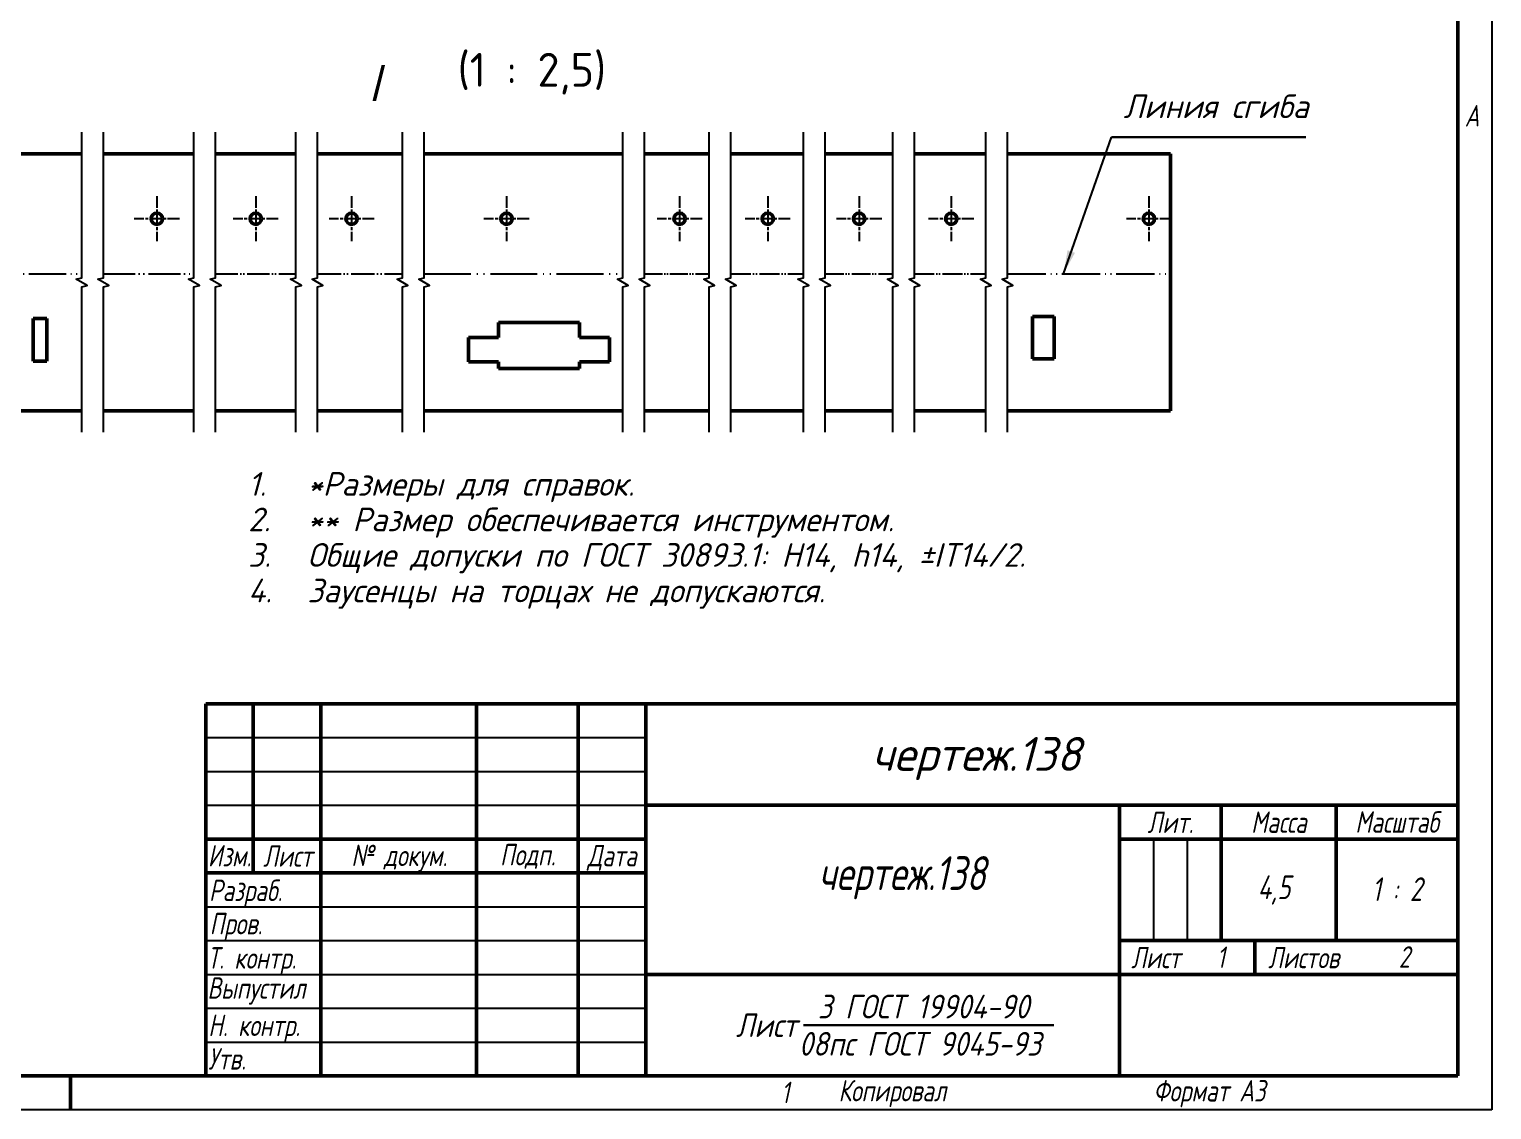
# Model space of a CAD drawing. Header units: millimetres. Extents: x 0 to 1700, y 0 to 594.
# Drawn here: x 407.8 to 840, y 0 to 319.4 of the extents above; entities that cross this region are included whole.
import ezdxf
from ezdxf.enums import TextEntityAlignment as Align

# ---------------------------------------------------------------- set-up
doc = ezdxf.new("R2010")
doc.units = ezdxf.units.MM
doc.header["$LTSCALE"] = 2
doc.linetypes.add('LT_04', pattern=[0.7087, 0.4724, -0.0591, 0.1181, -0.0591])
doc.linetypes.add('LT_16', pattern=[0.68, 0.48, -0.06, 0.01, -0.06, 0.01, -0.06])
for name, color, linetype, lineweight in [('Layer_02', 7, 'Continuous', 50), ('Layer_03', 7, 'Continuous', 50), ('Layer_04', 7, 'Continuous', 50), ('Layer_05', 7, 'Continuous', 25), ('Layer_06', 7, 'Continuous', 25), ('Layer_07', 7, 'Continuous', 25), ('Layer_08', 7, 'LT_04', 25), ('Layer_10', 7, 'Continuous', 50)]:
    doc.layers.add(name, color=color, linetype=linetype, lineweight=lineweight)
doc.styles.add('Style_02', font='ariali.ttf', dxfattribs={"width": 0.8})
doc.styles.add('Style_03', font='GOST Common Italic.ttf')
doc.styles.add('Style_06', font='GOST Common Italic.ttf', dxfattribs={"width": 0.8})
doc.styles.add('Style_07', font='GOST Common Italic.ttf', dxfattribs={"width": 0.8})
doc.styles.add('Style_08', font='GOST Common Italic.ttf')
doc.styles.add('Style_09', font='GOST Common Italic.ttf')
doc.styles.add('Style_10', font='GOST Common Italic.ttf', dxfattribs={"width": 0.9})
doc.styles.add('Style_11', font='GOST Common Italic.ttf', dxfattribs={"width": 0.8})
doc.styles.add('Style_12', font='GOST Common Italic.ttf')
doc.styles.add('Style_13', font='GOST Common Italic.ttf', dxfattribs={"width": 0.7})
doc.styles.add('Style_14', font='GOST Common Italic.ttf', dxfattribs={"width": 0.7})
doc.styles.add('Style_15', font='AIGDT___.TTF')
doc.styles.add('Style_16', font='GOST Common.ttf')
doc.dimstyles.new('DimStyle_03', dxfattribs={"dimscale": 2, "dimtxt": 3.5, "dimasz": 3.5, "dimexe": 1, "dimexo": 0, "dimgap": 0.5, "dimtad": 1, "dimrnd": 1e-08, "dimtxsty": 'Style_03', "dimblk": 'Filled-1', "dimcen": 2.5, "dimdle": 15, "dimclrd": 256, "dimclre": 256, "dimclrt": 256, "dimazin": 2, "dimtfac": 0.714286, "dimtdec": 3, "dimtmove": 0, "dimatfit": 3, "dimlwd": -1, "dimlwe": 25})

# ---------------------------------------------------------------- blocks, each defined once
blk = doc.blocks.new('Block_12')
at = {"layer": 'Layer_04', "lineweight": 25}
for p, q in [((420, 297), (420, 0)), ((420, 0), (0, 0))]:
    blk.add_line(p, q, dxfattribs=at)
at = {"layer": 'Layer_04'}
for p, q in [((415, 5), (415, 292)), ((20, 5), (415, 5)), ((210, 5), (210, 0))]:
    blk.add_line(p, q, dxfattribs=at)
at = {"layer": 'Layer_04', "char_height": 3.17, "attachment_point": 1, "style": 'Style_02'}
for s, insert, width in [('\\fGOST Common|b0|i1;\\H3.1700;A', (416, 148.5), 5.0704), ('\\fGOST Common|b0|i1;\\H3.1700;Формат А3', (370, 4.39), 25.2103), ('\\fGOST Common|b0|i1;\\H3.1700;1', (315, 4.14), 6.6287)]:
    blk.add_mtext(s, dxfattribs=dict(at, insert=insert, width=width))
blk = doc.blocks.new('Block_13')
at = {"layer": 'Layer_03'}
for p, q in [((0, 55), (185, 55)), ((0, 0), (0, 55)), ((0, 0), (0, 55)), ((7, 55), (7, 30)), ((17, 55), (17, 0)), ((40, 55), (40, 0)), ((55, 55), (55, 0)), ((65, 55), (65, 0)), ((185, 0), (185, 55)), ((65, 40), (185, 40)), ((135, 40), (135, 0)), ((150, 40), (150, 20)), ((167, 40), (167, 20)), ((0, 35), (65, 35)), ((135, 35), (185, 35)), ((0, 30), (65, 30)), ((135, 20), (185, 20)), ((155, 20), (155, 15)), ((65, 15), (185, 15)), ((185, 0), (0, 0))]:
    blk.add_line(p, q, dxfattribs=at)
at = {"layer": 'Layer_03', "linetype": 'Continuous', "lineweight": 25}
for p, q in [((0, 50), (65, 50)), ((0, 45), (65, 45)), ((0, 40), (65, 40)), ((140, 35), (140, 20)), ((145, 35), (145, 20)), ((0, 25), (65, 25)), ((0, 20), (65, 20)), ((0, 15), (65, 15)), ((0, 10), (65, 10)), ((0, 5), (65, 5))]:
    blk.add_line(p, q, dxfattribs=at)
at = {"layer": 'Layer_03', "lineweight": 30}
blk.add_line((88.31, 7.5), (125.29, 7.5), dxfattribs=at)
at = {"layer": 'Layer_03', "char_height": 3.17, "style": 'Style_02'}
for s, insert, width, attachment_point in [('\\fGOST Common|b0|i1;\\H3.1700;Лит.', (142.52, 37.49), 14.9766, 5), ('\\fGOST Common|b0|i1;\\H3.1700;Масса', (158.55, 37.51), 16.9878, 5), ('\\fGOST Common|b0|i1;\\H3.1700;Масштаб', (176.02, 37.53), 17.8316, 5), ('\\fGOST Common|b0|i1;\\H3.1700;Изм.', (3.5, 32.56), 6.9635, 5), ('\\fGOST Common|b0|i1;\\H3.1700;Лист', (12.1, 32.5), 10.0029, 5), ('\\A0;\\fGOST Common|b0|i1;\\H3.1700;№ докум.', (28.58, 32.16), 22.9069, 5), ('\\fGOST Common|b0|i1;\\H3.1700;Подп.', (47.56, 32.45), 14.879, 5), ('\\fGOST Common|b0|i1;\\H3.1700;Дата', (60.02, 32.24), 9.9614, 5), ('\\fGOST Common|b0|i1;\\H3.1700;Разраб.', (0.47, 27), 16.9971, 4), ('\\fGOST Common|b0|i1;\\H3.1700;Пров.', (0.56, 22.08), 17.0192, 4), ('\\A0;\\fGOST Common|b0|i1;\\H3.1700;Т. контр.', (0.23, 17.01), 16.9554, 4), ('\\fGOST Common|b0|i1;\\H3.1700;Лист', (140.37, 17.5), 10.5071, 5), ('\\fGOST Common|b0|i1;\\H3.1700;Листов', (162.21, 17.5), 14.3668, 5), ('\\fGOST Common|b0|i1;\\H3.1700;Н. контр.', (0.36, 7.05), 16.9999, 4), ('\\fGOST Common|b0|i1;\\H3.1700;Утв.', (0.34, 2.52), 17.0083, 4), ('\\fGOST Common|b0|i1;\\H3.1700;Копировал', (93.48, -0.59), 19.7871, 1)]:
    blk.add_mtext(s, dxfattribs=dict(at, insert=insert, width=width, attachment_point=attachment_point))
at = {"layer": 'Layer_03'}
for tag, height, style, width, p in [('Изм1_001', 2.89, 'Style_14', 0.7, (3.51, 52.52)), ('Лист1_001', 2.89, 'Style_14', 0.7, (12.03, 52.52)), ('Докум1_001', 2.89, 'Style_14', 0.7, (28.54, 52.48)), ('Изм2_001', 2.89, 'Style_14', 0.7, (3.5, 47.52)), ('Лист2_001', 2.89, 'Style_14', 0.7, (12.01, 47.5)), ('Докум2_001', 2.89, 'Style_14', 0.7, (28.53, 47.5)), ('Изм3_001', 2.89, 'Style_14', 0.7, (3.5, 42.5)), ('Лист3_001', 2.89, 'Style_14', 0.7, (12.01, 42.51)), ('Докум3_001', 2.89, 'Style_14', 0.7, (28.51, 42.48)), ('Изм4_001', 2.89, 'Style_14', 0.7, (3.51, 37.5)), ('Лист4_001', 2.89, 'Style_14', 0.7, (12, 37.53)), ('Докум4_001', 2.89, 'Style_14', 0.7, (28.51, 37.52)), ('НАИМЕНОВАНИЕ_001', 5, 'Style_07', 0.8, (100.03, 29.98)), ('Литера_001', 3.5, 'Style_11', 0.8, (137.52, 27.25)), ('Литера2_001', 3.5, 'Style_11', 0.8, (142.51, 27.22)), ('Литера3_001', 3.5, 'Style_11', 0.8, (147.52, 27.21)), ('Масса_001', 3.5, 'Style_11', 0.8, (158.47, 27.53)), ('Масштаб_001', 3.5, 'Style_11', 0.8, (174.92, 25.86)), ('Тип_документа_001', 3.17, 'Style_06', 0.8, (100.08, 17.56)), ('Номер_листа_001', 3.17, 'Style_06', 0.8, (150.6, 17.54)), ('Листов_001', 3.17, 'Style_06', 0.8, (177.46, 17.58))]:
    blk.add_attdef(tag, text='', height=height, dxfattribs=dict(at, style=style, width=width)).set_placement(p, align=Align.MIDDLE_CENTER)
for tag, height, style, width, p in [('Подп1_001', 2.89, 'Style_14', 0.7, (40.01, 52.51)), ('Дата1_001', 2, 'Style_13', 0.7, (55.01, 52.51)), ('Подп2_001', 2.89, 'Style_14', 0.7, (40.01, 47.5)), ('Дата2_001', 2, 'Style_13', 0.7, (55.01, 47.49)), ('Подп3_001', 2.89, 'Style_14', 0.7, (40.01, 42.51)), ('Дата3_001', 2, 'Style_13', 0.7, (55.02, 42.52)), ('Подп4_001', 2.89, 'Style_14', 0.7, (40.01, 37.51)), ('Дата4_001', 2, 'Style_13', 0.7, (55.02, 37.51)), ('АВТОР_001', 3.17, 'Style_06', 0.8, (15.59, 26.85)), ('Разработал_Подп._001', 2.89, 'Style_14', 0.7, (40.05, 27.51)), ('ДАТА_СОЗДАНИЯ_001', 2, 'Style_13', 0.7, (55.01, 27.51)), ('ПРОВЕРИЛ_001', 3.17, 'Style_06', 0.8, (17.41, 22.53)), ('Проверил_Подп._001', 2.89, 'Style_14', 0.7, (40.05, 22.52)), ('ДАТА_ПРОВЕРКИ_001', 2, 'Style_13', 0.7, (55.02, 22.51)), ('ТЕХНОЛОГ_001', 3.17, 'Style_06', 0.8, (17.33, 17.54)), ('Технолог_Подп._001', 2.89, 'Style_14', 0.7, (40.05, 17.51)), ('Технолог_Дата_001', 2, 'Style_13', 0.7, (55.01, 17.5)), ('Должность_руководителя_001', 3.17, 'Style_06', 0.8, (0.52, 12.51)), ('НАЧ._ОТДЕЛА_001', 3.17, 'Style_06', 0.8, (17.46, 12.45)), ('Руководитель_Подп._001', 2.89, 'Style_14', 0.7, (40.01, 12.5)), ('Руководитель_Дата_001', 2, 'Style_13', 0.7, (55.01, 12.51)), ('НОРМОКОНТРОЛЬ_001', 3.17, 'Style_06', 0.8, (17.37, 7.48)), ('Нормоконтроль_Подп._001', 2.89, 'Style_14', 0.7, (40.05, 7.52)), ('ДАТА_НОРМОКОНТРОЛЯ_001', 2, 'Style_13', 0.7, (55.02, 7.51)), ('УТВЕРДИЛ_001', 3.17, 'Style_06', 0.8, (17.4, 2.51)), ('Утвердил_Подп._001', 2.89, 'Style_14', 0.7, (40.05, 2.51)), ('ДАТА_УТВЕРЖДЕНИЯ_001', 2, 'Style_13', 0.7, (55.01, 2.5))]:
    blk.add_attdef(tag, text='', height=height, dxfattribs=dict(at, style=style, width=width)).set_placement(p, align=Align.MIDDLE_LEFT)
for tag, height, style, p in [('ОБОЗНАЧЕНИЕ_001', 5, 'Style_09', (103.83, 45.12)), ('ОРГАНИЗАЦИЯ_001', 3.5, 'Style_12', (148.22, 5.85))]:
    blk.add_attdef(tag, text='', height=height, dxfattribs=dict(at, style=style)).set_placement(p, align=Align.MIDDLE_CENTER)
at = {"layer": 'Layer_03', "style": 'Style_10', "width": 0.9}
blk.add_attdef('Материал_Наим._001', text='', height=3.5, dxfattribs=at).set_placement((96.54, 7.5), align=Align.BOTTOM_CENTER)
blk.add_attdef('Материал_Класс_001', text='', height=3.5, dxfattribs=at).set_placement((88.21, 7.5), align=Align.MIDDLE_RIGHT)
blk.add_attdef('Материал_ГОСТ_001', text='', height=3.5, dxfattribs=at).set_placement((106.8, 6.5), align=Align.TOP_CENTER)
blk = doc.blocks.new('Block_11')
at = {"layer": 'Layer_10', "lineweight": 30}
blk.add_line((0, 0), (8.198, 0), dxfattribs=at)
at = {"layer": 'Layer_07', "style": 'Style_08'}
blk.add_text('Линия сгиба', height=1, dxfattribs=at).set_placement((0.5, 0.5), align=Align.BOTTOM_LEFT)
blk = doc.blocks.new('Filled-1')
at = {"color": 0}
for p, q in [((0, 0), (-1, 0.143)), ((-1, 0.143), (-1, -0.143)), ((-1, 0), (0, 0)), ((-1, -0.143), (0, 0))]:
    blk.add_line(p, q, dxfattribs=at)
at = {"color": 0, "flags": 128}
blk.add_lwpolyline([(-1, -0.143), (0, 0), (-1, 0.143), (-1, -0.143)], dxfattribs=at)
at = {"color": 0}
blk.add_solid([(-1, -0.143), (0, 0), (-1, 0.143), (-1, -0.143)], dxfattribs=at)

msp = doc.modelspace()

# ---------------------------------------------------------------- linework, layer by layer
at = {"layer": 'Layer_02'}
for p, q in [((423.2999, 282.6112), (360.6317, 282.6112)), ((456.4744, 282.6112), (429.6999, 282.6112)), ((486.608, 282.6112), (462.8744, 282.6112)), ((518.1125, 282.6112), (493.008, 282.6112)), ((583.2348, 282.6112), (524.5125, 282.6112)), ((608.7211, 282.6112), (589.6348, 282.6112)), ((636.5816, 282.6112), (615.1211, 282.6112)), ((662.9914, 282.6112), (642.9815, 282.6112)), ((690.4892, 282.6112), (669.3914, 282.6112)), ((745.1021, 282.6112), (696.8892, 282.6112)), ((745.1021, 282.6112), (745.1021, 206.6225)), ((408.9517, 233.8625), (412.9517, 233.8625)), ((408.9517, 221.3025), (408.9517, 233.8625)), ((412.9517, 233.8625), (412.9517, 221.3025)), ((704.3021, 234.5025), (710.7021, 234.5025)), ((704.3021, 221.9425), (704.3021, 234.5025)), ((710.7021, 234.5025), (710.7021, 221.9425)), ((546.4565, 228.3025), (546.4565, 232.7025)), ((546.4565, 232.7025), (570.4565, 232.7025)), ((570.4565, 232.7025), (570.4565, 228.3025)), ((537.6565, 221.1025), (537.6565, 228.3025)), ((537.6565, 228.3025), (546.4565, 228.3025)), ((570.4565, 228.3025), (579.2565, 228.3025)), ((579.2565, 228.3025), (579.2565, 221.1025)), ((412.9517, 221.3025), (408.9517, 221.3025)), ((546.4565, 221.1025), (537.6565, 221.1025)), ((546.4565, 219.1025), (546.4565, 221.1025)), ((570.4565, 221.1025), (570.4565, 219.1025)), ((579.2565, 221.1025), (570.4565, 221.1025)), ((710.7021, 221.9425), (704.3021, 221.9425)), ((570.4565, 219.1025), (546.4565, 219.1025)), ((423.2999, 206.6225), (360.6317, 206.6225)), ((456.4744, 206.6225), (429.6999, 206.6225)), ((486.608, 206.6225), (462.8744, 206.6225)), ((518.1125, 206.6225), (493.008, 206.6225)), ((583.2348, 206.6225), (524.5125, 206.6225)), ((608.7211, 206.6225), (589.6348, 206.6225)), ((636.5816, 206.6225), (615.1211, 206.6225)), ((662.9914, 206.6225), (642.9815, 206.6225)), ((690.4892, 206.6225), (669.3914, 206.6225)), ((745.1021, 206.6225), (696.8892, 206.6225))]:
    msp.add_line(p, q, dxfattribs=at)
for centre in [(445.5161, 263.4112), (474.7274, 263.4112), (503.0699, 263.4112), (548.8565, 263.4112), (599.9998, 263.4112), (626.0321, 263.4112), (653.0315, 263.4112), (680.2727, 263.4112), (738.7021, 263.4112)]:
    msp.add_circle(centre, 1.68, dxfattribs=at)
at = {"layer": 'Layer_05', "flags": 128}
for points in [[(423.2999, 200.2725), (423.2999, 243.2644), (424.8999, 243.6931), (421.6999, 245.5406), (423.2999, 245.9694), (423.2999, 288.9612)], [(429.6999, 200.2725), (429.6999, 243.2644), (431.2999, 243.6931), (428.0999, 245.5406), (429.6999, 245.9694), (429.6999, 288.9612)], [(456.4744, 200.2725), (456.4744, 243.2644), (458.0744, 243.6931), (454.8744, 245.5406), (456.4744, 245.9694), (456.4744, 288.9612)], [(462.8744, 200.2725), (462.8744, 243.2644), (464.4744, 243.6931), (461.2744, 245.5406), (462.8744, 245.9694), (462.8744, 288.9612)], [(486.608, 200.2725), (486.608, 243.2644), (488.208, 243.6931), (485.008, 245.5406), (486.608, 245.9694), (486.608, 288.9612)], [(493.008, 200.2725), (493.008, 243.2644), (494.608, 243.6931), (491.408, 245.5406), (493.008, 245.9694), (493.008, 288.9612)], [(518.1125, 200.2725), (518.1125, 243.2644), (519.7124, 243.6931), (516.5124, 245.5406), (518.1125, 245.9694), (518.1125, 288.9612)], [(524.5124, 200.2725), (524.5124, 243.2644), (526.1125, 243.6931), (522.9124, 245.5406), (524.5124, 245.9694), (524.5124, 288.9612)], [(583.2348, 200.2725), (583.2348, 243.2644), (584.8348, 243.6931), (581.6348, 245.5406), (583.2348, 245.9694), (583.2348, 288.9612)], [(589.6348, 200.2725), (589.6348, 243.2644), (591.2348, 243.6931), (588.0348, 245.5406), (589.6348, 245.9694), (589.6348, 288.9612)], [(608.7211, 200.2725), (608.7211, 243.2644), (610.3211, 243.6931), (607.1211, 245.5406), (608.7211, 245.9694), (608.7211, 288.9612)], [(615.1211, 200.2725), (615.1211, 243.2644), (616.7211, 243.6931), (613.5211, 245.5406), (615.1211, 245.9694), (615.1211, 288.9612)], [(636.5815, 200.2725), (636.5815, 243.2644), (638.1815, 243.6931), (634.9816, 245.5406), (636.5815, 245.9694), (636.5815, 288.9612)], [(642.9816, 200.2725), (642.9816, 243.2644), (644.5815, 243.6931), (641.3816, 245.5406), (642.9816, 245.9694), (642.9816, 288.9612)], [(662.9914, 200.2725), (662.9914, 243.2644), (664.5914, 243.6931), (661.3914, 245.5406), (662.9914, 245.9694), (662.9914, 288.9612)], [(669.3914, 200.2725), (669.3914, 243.2644), (670.9914, 243.6931), (667.7914, 245.5406), (669.3914, 245.9694), (669.3914, 288.9612)], [(690.4892, 200.2725), (690.4892, 243.2644), (692.0892, 243.6931), (688.8892, 245.5406), (690.4892, 245.9694), (690.4892, 288.9612)], [(696.8892, 200.2725), (696.8892, 243.2644), (698.4892, 243.6931), (695.2892, 245.5406), (696.8892, 245.9694), (696.8892, 288.9612)]]:
    msp.add_lwpolyline(points, dxfattribs=at)
at = {"layer": 'Layer_06', "linetype": 'LT_04', "ltscale": 3.710809}
for p, q in [((445.5161, 270.0912), (445.5161, 256.7312)), ((474.7274, 270.0912), (474.7274, 256.7312)), ((503.0699, 270.0912), (503.0699, 256.7312)), ((548.8565, 270.0912), (548.8565, 256.7312)), ((599.9998, 270.0912), (599.9998, 256.7312)), ((626.0321, 270.0912), (626.0321, 256.7312)), ((653.0315, 270.0912), (653.0315, 256.7312)), ((680.2727, 270.0912), (680.2727, 256.7312)), ((738.7021, 270.0912), (738.7021, 256.7312)), ((452.1961, 263.4112), (438.8361, 263.4112)), ((481.4074, 263.4112), (468.0474, 263.4112)), ((509.7499, 263.4112), (496.3899, 263.4112)), ((555.5365, 263.4112), (542.1765, 263.4112)), ((606.6798, 263.4112), (593.3198, 263.4112)), ((632.7121, 263.4112), (619.3521, 263.4112)), ((659.7115, 263.4112), (646.3515, 263.4112)), ((686.9527, 263.4112), (673.5927, 263.4112)), ((745.3821, 263.4112), (732.0221, 263.4112))]:
    msp.add_line(p, q, dxfattribs=at)
at = {"layer": 'Layer_08', "linetype": 'LT_16', "ltscale": 11.519892}
msp.add_line((360.6317, 247.0969), (423.2999, 247.0969), dxfattribs=at)
at = {"layer": 'Layer_08', "linetype": 'LT_16', "ltscale": 9.843574}
msp.add_line((429.6999, 247.0969), (456.4744, 247.0969), dxfattribs=at)
at = {"layer": 'Layer_08', "linetype": 'LT_16', "ltscale": 6.870433}
msp.add_line((462.8744, 247.0969), (486.608, 247.0969), dxfattribs=at)
at = {"layer": 'Layer_08', "linetype": 'LT_16', "ltscale": 7.267287}
msp.add_line((493.008, 247.0969), (518.1125, 247.0969), dxfattribs=at)
at = {"layer": 'Layer_08', "linetype": 'LT_16', "ltscale": 14.392742}
msp.add_line((524.5125, 247.0969), (583.2348, 247.0969), dxfattribs=at)
at = {"layer": 'Layer_08', "linetype": 'LT_16', "ltscale": 5.525105}
msp.add_line((589.6348, 247.0969), (608.7211, 247.0969), dxfattribs=at)
at = {"layer": 'Layer_08', "linetype": 'LT_16', "ltscale": 6.2124}
msp.add_line((615.1211, 247.0969), (636.5816, 247.0969), dxfattribs=at)
at = {"layer": 'Layer_08', "linetype": 'LT_16', "ltscale": 5.792468}
msp.add_line((642.9815, 247.0969), (662.9914, 247.0969), dxfattribs=at)
at = {"layer": 'Layer_08', "linetype": 'LT_16', "ltscale": 6.107418}
msp.add_line((669.3914, 247.0969), (690.4892, 247.0969), dxfattribs=at)
at = {"layer": 'Layer_08', "linetype": 'LT_16', "ltscale": 11.816879}
msp.add_line((696.8892, 247.0969), (745.1021, 247.0969), dxfattribs=at)

# ---------------------------------------------------------------- block references
for name, p, xscale, yscale, zscale in [('Block_12', (0, 0), 2, 2, 2), ('Block_11', (727.6693, 287.5391), 6.99999988079071, 6.99999988079071, 6.99999988079071)]:
    msp.add_blockref(name, p, dxfattribs=dict(xscale=xscale, yscale=yscale, zscale=zscale))
ref = msp.add_blockref('Block_13', (460, 10), dxfattribs=dict(xscale=2, yscale=2, zscale=2))
ref.add_attrib('Должность_руководителя_001', 'Выпустил', (460.4591, 32.8095), dxfattribs={"layer": 'Layer_03', "height": 6.34, "style": 'Style_06', "width": 0.8})
ref.add_attrib('ОБОЗНАЧЕНИЕ_001', 'чертеж.138', (656.7722, 100.1823), dxfattribs={"layer": 'Layer_03', "height": 10, "style": 'Style_09'})
ref.add_attrib('НАИМЕНОВАНИЕ_001', 'чертеж.138', (641.0831, 64.9501), dxfattribs={"layer": 'Layer_03', "height": 10, "style": 'Style_07', "width": 0.8})
ref.add_attrib('Материал_Класс_001', 'Лист', (616.6373, 21.5), dxfattribs={"layer": 'Layer_03', "height": 7, "style": 'Style_10', "width": 0.9})
ref.add_attrib('Материал_Наим._001', '3 ГОСТ 19904-90', (640.8427, 27), dxfattribs={"layer": 'Layer_03', "height": 7, "style": 'Style_10', "width": 0.9})
ref.add_attrib('Материал_ГОСТ_001', '08пс ГОСТ 9045-93', (635.2587, 16), dxfattribs={"layer": 'Layer_03', "height": 7, "style": 'Style_10', "width": 0.9})
ref.add_attrib('Масса_001', '4,5', (770.8197, 62.2669), dxfattribs={"layer": 'Layer_03', "height": 7, "style": 'Style_11', "width": 0.8})
ref.add_attrib('Масштаб_001', '1 : 2', (804.5816, 61.7088), dxfattribs={"layer": 'Layer_03', "height": 7, "style": 'Style_11', "width": 0.8})
ref.add_attrib('Номер_листа_001', '1', (758.7298, 41.9008), dxfattribs={"layer": 'Layer_03', "height": 6.34, "style": 'Style_06', "width": 0.8})
ref.add_attrib('Листов_001', '2', (812.5146, 41.9878), dxfattribs={"layer": 'Layer_03', "height": 6.34, "style": 'Style_06', "width": 0.8})

# ---------------------------------------------------------------- texts
at = {"layer": 'Layer_07', "style": 'Style_03'}
for s, p in [('1. ', (472.5, 181.5)), ('*Размеры для справок.', (490, 181.5)), ('2. ', (472.5, 171)), ('** Размер обеспечивается инструментом.', (490, 171)), ('3. ', (472.5, 160.5)), ('Общие допуски по ГОСТ 30893.1: H14, h14, ±IT14/2.', (490, 160.5)), ('4. ', (472.5, 150)), ('Заусенцы на торцах не допускаются.', (490, 150))]:
    msp.add_text(s, height=7, dxfattribs=at).set_placement(p)
at = {"layer": 'Layer_07', "char_height": 10, "attachment_point": 7}
for s, insert, style in [('(1 : 2,5)', (534.4086, 300.0997), 'Style_16'), ('/', (509.243, 298.1984), 'Style_15')]:
    msp.add_mtext(s, dxfattribs=dict(at, insert=insert, style=style))

# ---------------------------------------------------------------- leaders
at = {"layer": 'Layer_07'}
msp.add_leader([(713.4137, 247.0969), (727.6693, 287.5391)], dimstyle='DimStyle_03', override={"dimtad": 0}, dxfattribs=at)

doc.saveas('drawing.dxf')
